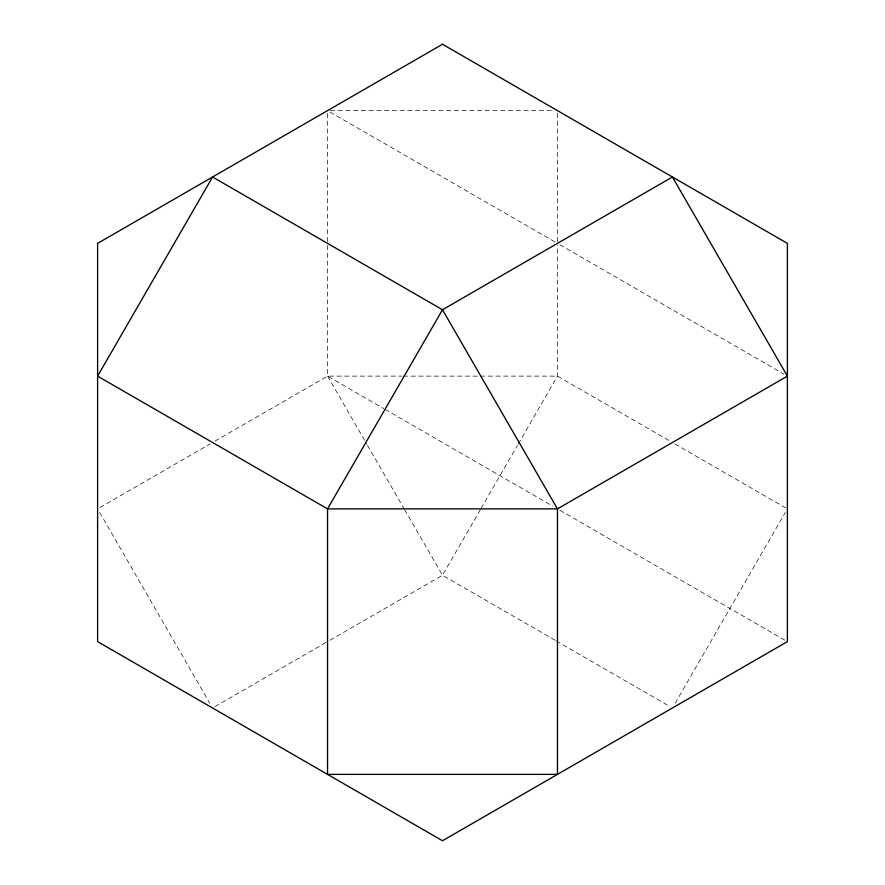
<?xml version="1.0" encoding="UTF-8"?>
<svg xmlns="http://www.w3.org/2000/svg" width="885" height="885" viewBox="0 0 885 885"><rect width="100%" height="100%" fill="white"/><g stroke="black" fill="none" stroke-linecap="round" stroke-linejoin="round"><path stroke-width="0.66" stroke-dasharray="4.42 3.32" d="M480.367 509.672L442.5 575.25L329.928 640.242M481.053 508.477L517.537 445.288M518.223 444.093L557.462 376.125L557.462 245.444M675.189 703.232L785.327 512.448M100.005 507.492L210.176 443.883M214.966 441.117L327.538 376.125L401.878 376.125M214.966 706.617L328.733 640.939M330.293 110.625L554.707 110.625M403.261 376.125L478.984 376.125M480.367 376.125L557.462 376.125L670.033 441.117M329.928 112.008L555.072 241.992M559.862 244.758L783.8 374.045M674.824 443.883L787.396 508.875M327.538 245.444L327.538 376.125L383.824 408.627M385.019 409.312L552.671 506.109M559.862 510.258L784.995 640.242M555.072 640.242L442.5 575.25L404.633 509.672M556.267 640.939L670.033 706.617M327.538 376.125L366.777 444.093M367.463 445.288L403.947 508.477M99.673 512.448L209.811 703.232M557.462 113.38L557.462 244.061M327.538 113.38L327.538 244.061"/><path stroke-width="1.33" d="M212.566 177L97.604 376.125L327.538 508.875L557.462 508.875L787.396 376.125L672.434 177L442.5 309.75L327.538 508.875L327.538 774.375L557.462 774.375L557.462 508.875L442.5 309.75L212.566 177M442.5 44.25L97.604 243.375L97.604 641.625L442.5 840.75L787.396 641.625L787.396 243.375L442.5 44.25"/></g></svg>
